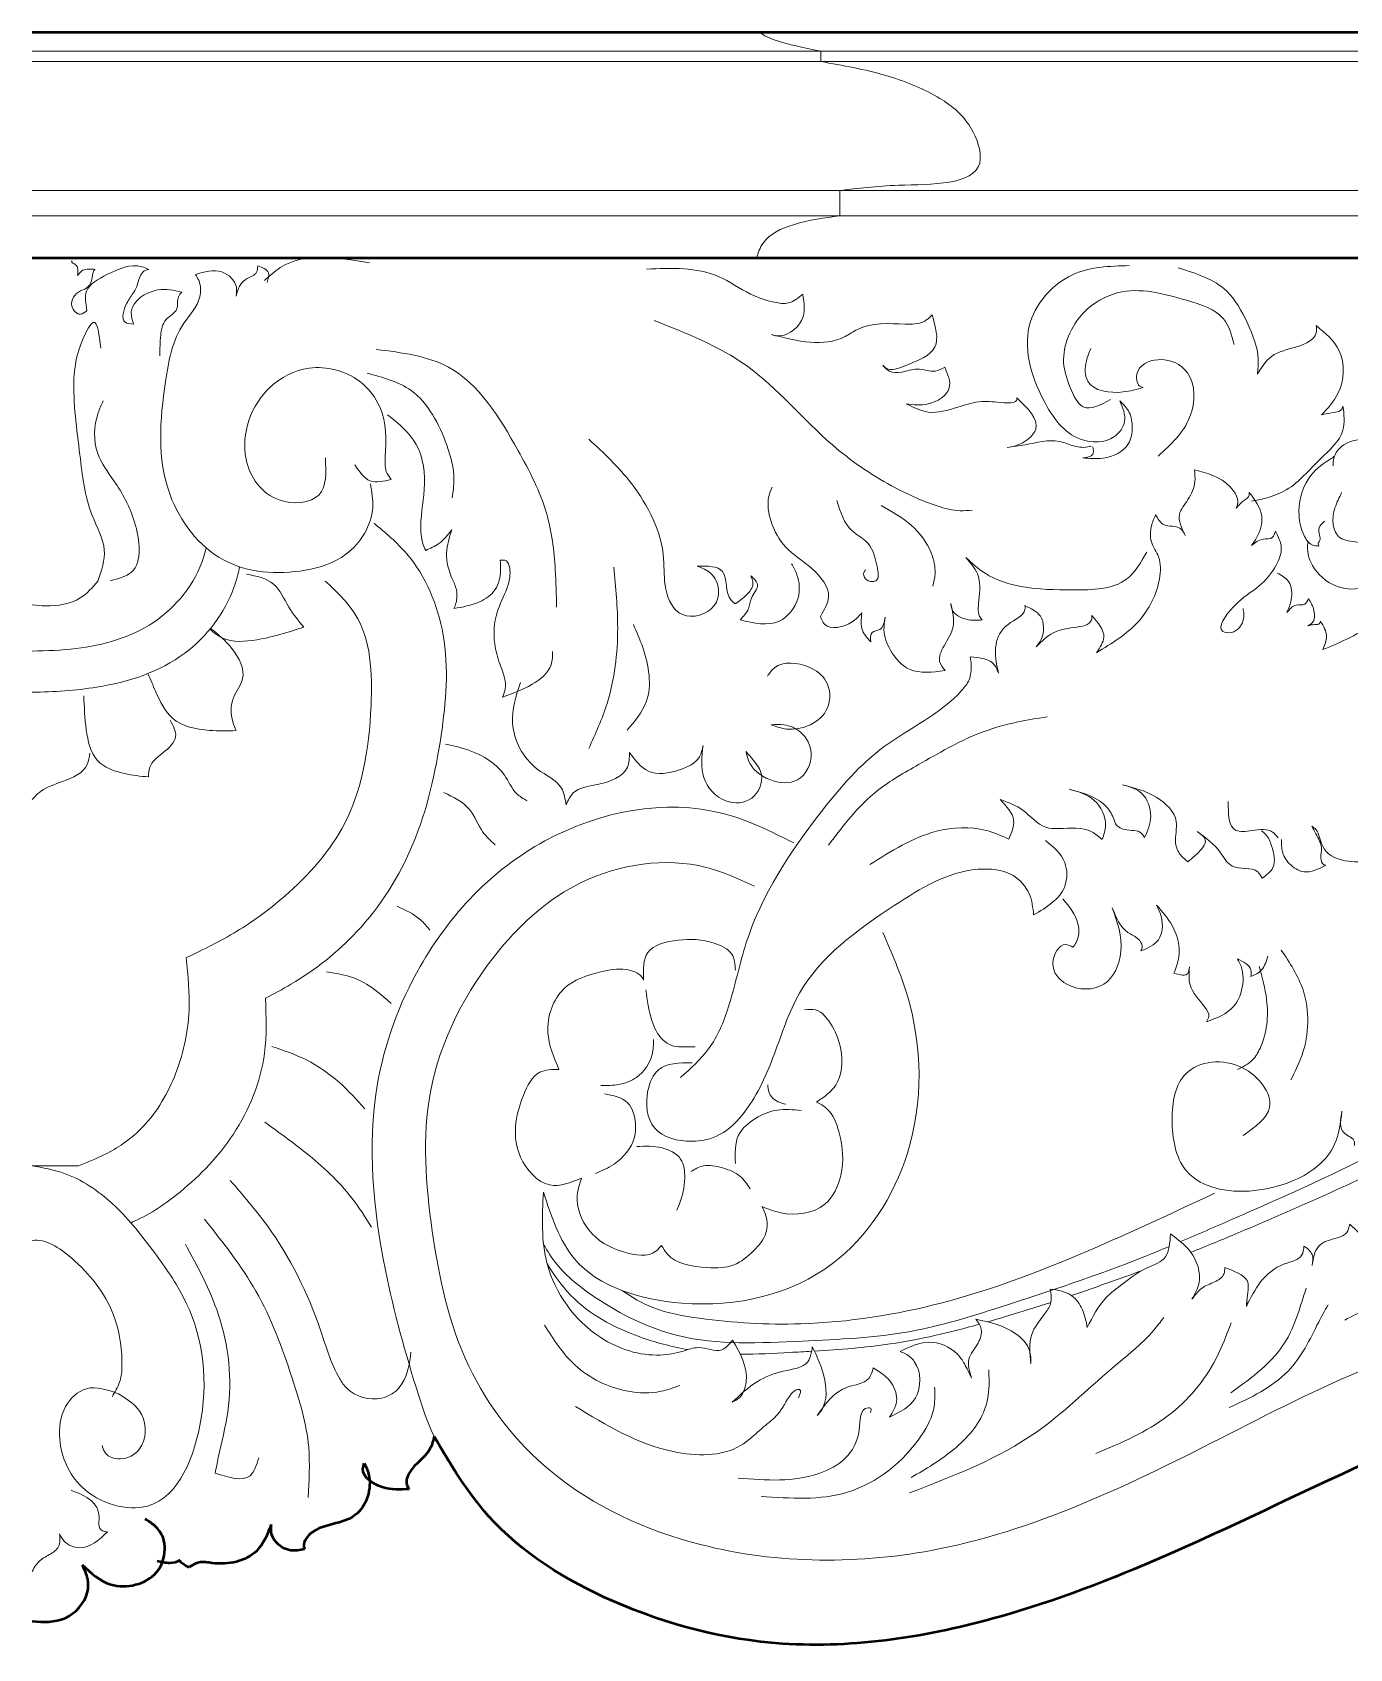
# Model space of a CAD drawing. Header units: millimetres. Extents: x -586 to 837, y -34 to 1206.
# Drawn here: x -585.5 to -352.3, y 919.8 to 1206 of the extents above; entities that cross this region are included whole.
import ezdxf

# ---------------------------------------------------------------- set-up
doc = ezdxf.new("R2010")
doc.units = ezdxf.units.MM
doc.layers.add('0model', color=7, linetype='Continuous')

msp = doc.modelspace()

# ---------------------------------------------------------------- linework, layer by layer
at = {"lineweight": 5}
for p, q in [((20.53, 1202.69), (-585.54, 1202.69)), ((-445.92, 1202.69), (-445.92, 1200.84)), ((20.53, 1200.84), (-585.54, 1200.84)), ((20.53, 1178.02), (-585.54, 1178.02)), ((-442.51, 1178.02), (-442.51, 1173.52)), ((20.53, 1173.52), (-585.54, 1173.52))]:
    msp.add_line(p, q, dxfattribs=at)
at = {"lineweight": 50}
msp.add_line((20.53, 1166.03), (-585.54, 1166.03), dxfattribs=at)
at = {"lineweight": 5}
for points in [[(-445.92, 1202.69), (-452.71, 1204.01), (-455.45, 1204.91), (-456.69, 1206.03)], [(-585.54, 1070.18), (-585.54, 1070.18), (-585.54, 1070.18), (-585.54, 1070.18)], [(-585.54, 1070.18), (-585.54, 1070.18), (-585.54, 1070.18), (-585.54, 1070.18)]]:
    msp.add_open_spline(points, degree=3, dxfattribs=at)
for points in [[(-445.92, 1200.84), (-434.38, 1198.38), (-425.28, 1194.58), (-419.43, 1189.26), (-417.77, 1182.88), (-432.11, 1178.94), (-442.51, 1178.02)], [(-442.51, 1173.52), (-450.75, 1171.96), (-456.14, 1168.7), (-457.3, 1166.03)], [(-577.54, 1162.97), (-577.54, 1164.37), (-578.06, 1165), (-578.54, 1165.35), (-578.56, 1165.6)], [(-544.45, 1162.05), (-541.63, 1164.35), (-525.84, 1165.23)], [(-575.87, 1156.77), (-576.98, 1156.09), (-578.54, 1157.52), (-577.03, 1160.22), (-576.01, 1160.69), (-575.07, 1162), (-574.84, 1163.32), (-574.49, 1163.99), (-574.42, 1164.03)], [(-574.42, 1164.03), (-576.57, 1163.88), (-577.54, 1162.97)], [(-564.91, 1164.02), (-566.16, 1164.51), (-572.32, 1163.11), (-575.93, 1160.17), (-575.87, 1156.77)], [(-567.62, 1154.37), (-569.1, 1154.68), (-568.8, 1158.08), (-567.59, 1159.99), (-566.89, 1161.41), (-566.34, 1163.05), (-565.43, 1163.9), (-564.91, 1164.02)], [(-525.67, 1126.07), (-525.25, 1121.86), (-530, 1113.59), (-537.21, 1110.77), (-551.7, 1112.59), (-561.15, 1124.14), (-561.95, 1144.19), (-558.7, 1154.51), (-555.89, 1159.16), (-556.08, 1162.14), (-556.63, 1163.14)], [(-556.63, 1163.14), (-551.95, 1163.58), (-549.41, 1160.96), (-549.44, 1159.3)], [(-549.44, 1159.3), (-548.71, 1161.27), (-547.49, 1162.42), (-545.82, 1163.53), (-545.63, 1164.68)], [(-545.63, 1164.68), (-543.74, 1163.46), (-543.97, 1161.71)], [(-476.8, 1164.1), (-464.01, 1162.78), (-458.34, 1159.68), (-454.12, 1158.23), (-451.61, 1158.1), (-449.11, 1159.68)], [(-391.28, 1164.71), (-401.43, 1163.04), (-408.75, 1154.83), (-406.44, 1140.84), (-399.89, 1133.97), (-393.92, 1134.42), (-392.12, 1137.12), (-392.95, 1140.77)], [(-382.62, 1164.33), (-374.02, 1160.19), (-370.4, 1154.63), (-368.46, 1148.11), (-368.59, 1145.46)], [(-559.09, 1160.02), (-563.35, 1160.41), (-568.01, 1156.51), (-567.62, 1154.37)], [(-562.93, 1148.74), (-562.81, 1152.37), (-561.84, 1155.15), (-559.94, 1157.06), (-559.66, 1159.2), (-559.09, 1160.02)], [(-449.11, 1159.68), (-449.3, 1155), (-453.92, 1152.3), (-454.64, 1152.5)], [(-394.58, 1141.01), (-399.42, 1139.69), (-401.75, 1143.14), (-402.9, 1147.53), (-399.38, 1156.35), (-393.26, 1159.92), (-381.13, 1158.57), (-374.58, 1155.26), (-372.68, 1150.72)], [(-573.92, 1108.85), (-572.8, 1114.38), (-574.92, 1120.44), (-577.12, 1131.19), (-578.17, 1144.63), (-576.46, 1151.95), (-574.74, 1154.64), (-573.39, 1150.08)], [(-475.4, 1154.98), (-459.09, 1147), (-443.85, 1132.96), (-433.38, 1125.71), (-425.28, 1122.14), (-421.23, 1121.3), (-419.09, 1121.42)], [(-454.64, 1152.5), (-441.59, 1152.16), (-439.43, 1153.4), (-430.94, 1154.36), (-427.7, 1154.78), (-426.16, 1155.98)], [(-426.16, 1155.98), (-425.69, 1150.31), (-430.99, 1146.98), (-434.32, 1146.56), (-434.95, 1147.1)], [(-368.59, 1145.46), (-366.11, 1148.64), (-361.43, 1150.39), (-358.18, 1152.8), (-358.18, 1154.1)], [(-358.18, 1154.1), (-354.09, 1149.64), (-354.34, 1142.04), (-357.24, 1138.29)], [(-524.62, 1149.87), (-511.85, 1146.72), (-499.54, 1132.01), (-494.5, 1120.89), (-492.93, 1110.83), (-492.7, 1104.23)], [(-388.83, 1143.13), (-392.34, 1142.33), (-398.64, 1144.26), (-398.87, 1147.84), (-398.1, 1150.01)], [(-386.16, 1130.97), (-380.55, 1137.96), (-380.98, 1145.72), (-386.24, 1148.05), (-389.95, 1145.46), (-389.18, 1143.22), (-388.83, 1143.13)], [(-533.64, 1130.65), (-534.75, 1124.14), (-541.82, 1123.21), (-547.68, 1130.46), (-543.5, 1143.11), (-536.52, 1146.55), (-527.59, 1144.22), (-523.96, 1139.58), (-523.03, 1130.84), (-522.85, 1128.23), (-522.01, 1126.84)], [(-526.27, 1145.67), (-518.46, 1142.59), (-512.15, 1132.91), (-510.88, 1126.84), (-511.18, 1123.61)], [(-434.95, 1147.1), (-433.79, 1146.04), (-431.63, 1145.83), (-428.83, 1146.39), (-425.58, 1146.04), (-423.97, 1146.73)], [(-423.97, 1146.73), (-423.17, 1143.04), (-426.89, 1140.21), (-430.77, 1140.26)], [(-571.68, 1108.91), (-567.98, 1110.44), (-567.43, 1119.29), (-571.1, 1126.6), (-573.96, 1131.46), (-573.88, 1138.62), (-573.01, 1140.76)], [(-430.77, 1140.26), (-426.88, 1138.77), (-421.62, 1139.66), (-417.42, 1140.64), (-413.48, 1140.43), (-411.19, 1141.06), (-411.19, 1141.27)], [(-411.19, 1141.27), (-407.84, 1135.81), (-411.4, 1132.8), (-412.93, 1132.5)], [(-399.52, 1130.68), (-395.92, 1130.61), (-391.41, 1133.21), (-390.74, 1136.03), (-391.28, 1138.68), (-392.95, 1140.77)], [(-353.44, 1139.79), (-353.44, 1135.55), (-357.42, 1130.5), (-363.47, 1125.01), (-367.11, 1123.53), (-369.63, 1122.99)], [(-357.24, 1138.29), (-355.19, 1138.68), (-353.76, 1139.17), (-353.44, 1139.79)], [(-522.62, 1138.31), (-517.54, 1133.03), (-516.13, 1125.06), (-516.74, 1117.65), (-516.37, 1115.44), (-515.88, 1114.28)], [(-486.98, 1133.98), (-479.46, 1126.15), (-473.74, 1112.76), (-473.36, 1107.42), (-470.42, 1102.91), (-464.78, 1104.49), (-464.02, 1107.27), (-465.38, 1110.2), (-467.79, 1111.48)], [(-412.93, 1132.5), (-409.71, 1132.98), (-403.66, 1133.57), (-401.12, 1132.77), (-398.24, 1132.66), (-398.05, 1132.71)], [(-355.19, 1129.27), (-355.11, 1130.3), (-354.12, 1132.29), (-349.97, 1133.95), (-347.31, 1133.95)], [(-397.75, 1132.63), (-397.73, 1131.3), (-399.52, 1130.68)], [(-357.69, 1115.04), (-358.91, 1115.27), (-360.37, 1117.03), (-361.22, 1120.42), (-359.53, 1126.95), (-355.91, 1130.31), (-355.13, 1130.84), (-355.03, 1130.94)], [(-522.01, 1126.84), (-525.71, 1126.59), (-528.41, 1129.43)], [(-522.01, 1126.84), (-525.71, 1126.59), (-528.41, 1129.43)], [(-381.36, 1116.94), (-382.4, 1120.65), (-380.89, 1123.28), (-379.67, 1126.47), (-379.72, 1128.54)], [(-379.72, 1128.54), (-373.42, 1125.53), (-372.1, 1122.34), (-372.34, 1121.73)], [(-445.99, 1102.58), (-444.53, 1106.06), (-447.43, 1111.02), (-452.16, 1114.91), (-454.72, 1119.42), (-455.12, 1123.8), (-454.55, 1125.48)], [(-443.04, 1123.11), (-440.35, 1117.72), (-437.95, 1115.93), (-435.93, 1111.44), (-436.16, 1108.9), (-437.95, 1109.2), (-438.25, 1110.47), (-437.95, 1110.84)], [(-435.19, 1122.21), (-429.87, 1118.7), (-426.36, 1113.84), (-425.68, 1110.17), (-426.06, 1107.93)], [(-372.34, 1121.73), (-371.03, 1123.07), (-370.04, 1124.08), (-370.04, 1124.53)], [(-370.04, 1124.53), (-367.83, 1120.32), (-368.73, 1116.51), (-369.63, 1115.14)], [(-344.53, 1119.25), (-344.96, 1118.07), (-345.86, 1116.49), (-351.28, 1115.78), (-354.23, 1116.74), (-355.19, 1119.06), (-354.85, 1121.82), (-353.67, 1124.51)], [(-397.09, 1096.16), (-389.6, 1101.76), (-385.94, 1109.23), (-386.09, 1113.12), (-387.36, 1115.81), (-387.36, 1118.58), (-386.61, 1120.6)], [(-386.61, 1120.6), (-385.12, 1118.81), (-382.3, 1118.2), (-381.36, 1116.94)], [(-356.68, 1119.44), (-357.67, 1118.25), (-357.57, 1117.03), (-357.58, 1115.95), (-357.83, 1115.35), (-357.69, 1115.04)], [(-525.03, 1119.08), (-519.27, 1113.72), (-512.79, 1099.33), (-513.15, 1081.51), (-518.16, 1062.23), (-528.05, 1046.76), (-539.76, 1037.43), (-544.25, 1034.96)], [(-515.88, 1114.28), (-513.53, 1115.49), (-511.26, 1117.91)], [(-511.26, 1117.91), (-512.18, 1113.8), (-511.18, 1109.25), (-510.44, 1107.29), (-510.52, 1104.94), (-510.87, 1103.98)], [(-365.4, 1117.7), (-364.36, 1114.68), (-365.27, 1111.63), (-368.24, 1108.03), (-372.84, 1104.29), (-374.69, 1099.93), (-373.22, 1099.74), (-371.75, 1100.64), (-370.99, 1103.06), (-371.13, 1103.96)], [(-369.63, 1115.14), (-367.6, 1116.27), (-365.95, 1116.57), (-365.4, 1117.7)], [(-356.98, 1096.7), (-347.71, 1101.6), (-342.33, 1108.57), (-341.6, 1113.28), (-342.7, 1115.54), (-344.02, 1116.55), (-345.45, 1116.34)], [(-388.2, 1113.99), (-391.75, 1109.18), (-401.19, 1107.28), (-410.42, 1107.88), (-416.83, 1110.22), (-420.2, 1113.03)], [(-345.45, 1116.34), (-344.49, 1113.9), (-347.75, 1108.58), (-354.73, 1107.99), (-358.83, 1111.58), (-359.62, 1113.6), (-359.67, 1115.67)], [(-510.87, 1103.98), (-506.36, 1105.17), (-503.58, 1107.33), (-502.62, 1110.79), (-502.66, 1112.53)], [(-502.66, 1112.53), (-501.85, 1112.53), (-500.95, 1109.89), (-501.5, 1107.53), (-503.22, 1103.29), (-503.65, 1097.72), (-502.75, 1094.18), (-501.82, 1091.18), (-501.78, 1089.82), (-502.28, 1088.3)], [(-487, 1079.2), (-483.76, 1087.18), (-481.88, 1100.53), (-482.56, 1111.3)], [(-467.79, 1111.48), (-463.33, 1110.52), (-461.77, 1105.45), (-461.05, 1104.83)], [(-460.2, 1101.98), (-453.27, 1101.75), (-449.94, 1105.87), (-450.13, 1109.95), (-451.08, 1111.9)], [(-420.2, 1113.03), (-418.18, 1110.1), (-417.91, 1105.39), (-417.58, 1102.27), (-417.31, 1101.97)], [(-533.67, 1108.85), (-528.4, 1103.02), (-525.55, 1086.79), (-530.75, 1064.97), (-541.64, 1052.36), (-549.33, 1046.81), (-558.3, 1042.11)], [(-547.62, 1110.08), (-542.8, 1108.29), (-540.11, 1104.22), (-537.46, 1100.68)], [(-461.05, 1104.83), (-459.01, 1106.44), (-457.92, 1108.34), (-458.3, 1109.77)], [(-458.3, 1109.77), (-457.11, 1108.1), (-458.21, 1105.83), (-458.73, 1103.93), (-460.2, 1101.98)], [(-365.08, 1110.25), (-363.08, 1108.78), (-362.6, 1105.53), (-363.35, 1103.29)], [(-363.35, 1103.29), (-361.71, 1104.58), (-360.21, 1104.76), (-359.56, 1105.77)], [(-359.56, 1105.77), (-358.57, 1103.61), (-358.91, 1101.43), (-359.68, 1100.93)], [(-438.66, 1103.22), (-440.35, 1101.61), (-445.24, 1101.22), (-445.99, 1102.58)], [(-437.07, 1098.1), (-438.63, 1100.46), (-438.74, 1102.02), (-438.66, 1103.22)], [(-434.5, 1102.47), (-435.48, 1100.29), (-436.82, 1099.75), (-437.07, 1098.1)], [(-423.91, 1093.01), (-430.19, 1093.23), (-433.59, 1096.63), (-434.72, 1100.2), (-434.5, 1102.47)], [(-422.91, 1104.88), (-422.47, 1100.81), (-424.08, 1097.37), (-424.87, 1094.58), (-423.91, 1093.01)], [(-417.31, 1101.97), (-419.73, 1101.99), (-422.7, 1103.9), (-422.91, 1104.88)], [(-414.45, 1092.53), (-414.88, 1097.62), (-412.75, 1101.17), (-409.75, 1103.85), (-409.75, 1104.49)], [(-409.75, 1104.49), (-407.03, 1102.6), (-406.89, 1098.49), (-407.76, 1097.2)], [(-407.76, 1097.2), (-404.76, 1099.69), (-401.07, 1100.62), (-397.97, 1102), (-397.93, 1102.74)], [(-397.93, 1102.74), (-395.79, 1098.9), (-397.09, 1096.16)], [(-553.97, 1100.47), (-550.18, 1096.88), (-548.31, 1091.52), (-549.92, 1088.19), (-550.03, 1083.89), (-549.43, 1082.35)], [(-480.22, 1082.45), (-476.83, 1087.43), (-477.44, 1097.06), (-479.09, 1101.13)], [(-359.68, 1100.93), (-358.42, 1101.14), (-357.58, 1101.32), (-357.41, 1101.73)], [(-357.41, 1101.73), (-356.35, 1099.05), (-356.98, 1096.7)], [(-502.28, 1088.3), (-497.01, 1090.56), (-493.65, 1094.03), (-493.41, 1096.38)], [(-470.76, 1020.93), (-465.78, 1026), (-462.29, 1033.34), (-459.1, 1044.81), (-445.8, 1068.02), (-434.68, 1079.53), (-420.92, 1089.5), (-419.66, 1091.34), (-419.28, 1094.01), (-419.43, 1095.44)], [(-454.67, 1083.37), (-451.96, 1082.64), (-444.76, 1086.3), (-445, 1091.14), (-447.99, 1093.58), (-454.12, 1093.48), (-455.36, 1092.01)], [(-419.43, 1095.44), (-415.14, 1093.95), (-414.45, 1092.53)], [(-499.09, 1090.9), (-500.48, 1083.66), (-496.11, 1075.55), (-491.85, 1072.17), (-491.01, 1069.19)], [(-564.96, 1074.15), (-569.23, 1074.75), (-573.98, 1077.05), (-575.98, 1082.52), (-576.43, 1088.51)], [(-561.13, 1084.21), (-560.16, 1081.31), (-562.4, 1078.44), (-564.74, 1075.88), (-564.96, 1074.15)], [(-459.15, 1078.65), (-458.7, 1076.99), (-450.06, 1073.65), (-447.6, 1078.36), (-449.46, 1082.05), (-452.44, 1083.39), (-454.67, 1083.37)], [(-444.57, 1062.07), (-435.84, 1071.76), (-428.58, 1076.35), (-418, 1081.82), (-411.04, 1083.89), (-405.85, 1084.78)], [(-512.35, 1079.98), (-508.02, 1078.8), (-501.94, 1074.47), (-499.75, 1071.19), (-497.92, 1069.92)], [(-479.79, 1078.51), (-476.44, 1075.18), (-470.94, 1075.4), (-467.4, 1077.71), (-466.75, 1079.73)], [(-466.75, 1079.73), (-466.61, 1074.04), (-462.7, 1069.9), (-458.13, 1070.41), (-456.43, 1074.6), (-457.82, 1077.07), (-459.15, 1078.65)], [(-491.01, 1069.19), (-489.74, 1071.32), (-485.51, 1072.8), (-480.15, 1075.91), (-479.79, 1078.51)], [(-512.68, 1071.4), (-508.13, 1068.39), (-505.74, 1064.39), (-503.57, 1062.15)], [(-396.08, 1063.05), (-395.49, 1065.61), (-397.47, 1069.99), (-401.91, 1071.97)], [(-401.91, 1071.97), (-395.22, 1068.75), (-393.98, 1066.55), (-393.71, 1065.85), (-390.82, 1064.67), (-389.42, 1064.4), (-388.56, 1063.44)], [(-388.56, 1063.44), (-387.49, 1067.14), (-389.05, 1071.21), (-392.48, 1072.77)], [(-392.48, 1072.77), (-386.41, 1070.5), (-382.96, 1066.29), (-383.07, 1062.44), (-382.2, 1060.33), (-380.9, 1059.14)], [(-450.7, 1062.48), (-463.18, 1067.67), (-494.79, 1062.81), (-516.84, 1040.61), (-524.46, 1019.5), (-523, 986.78), (-517.16, 964.74), (-514.51, 957.58), (-510.53, 950.75)], [(-412.61, 1063.15), (-411.76, 1066.48), (-414.15, 1070.15)], [(-414.15, 1070.15), (-410.09, 1068.23), (-406.08, 1065.24), (-403.78, 1065.02), (-397.89, 1064.44), (-396.08, 1063.05)], [(-373.78, 1069.81), (-372.41, 1064.69), (-369.55, 1064.65), (-365.89, 1064.39), (-364.89, 1063.35)], [(-437.2, 1058.63), (-425.42, 1064.52), (-416.62, 1064.69), (-412.61, 1063.15)], [(-348.36, 1059.29), (-352.41, 1059.22), (-356.78, 1061.41), (-357.57, 1063.43), (-358.22, 1064.83), (-358.97, 1065.45)], [(-358.97, 1065.45), (-358.23, 1064.07), (-357.23, 1061.47), (-357.35, 1059.84), (-356.8, 1058.61), (-356.49, 1058.51)], [(-408.22, 1049.71), (-402.71, 1054.78), (-402.71, 1059), (-406.11, 1062.88)], [(-380.9, 1059.14), (-379.33, 1060.5), (-377.82, 1063.04), (-379.28, 1064.5)], [(-379.28, 1064.5), (-375.11, 1060.71), (-373.06, 1058.37), (-368.54, 1057.33), (-367.76, 1056.2)], [(-367.76, 1056.2), (-365.83, 1058.11), (-366.09, 1061.96), (-367.15, 1064), (-367.84, 1064.59)], [(-356.49, 1058.51), (-360.36, 1057.35), (-362.97, 1058.84), (-364.2, 1061.04), (-364.34, 1063.05)], [(-468.68, 1023.52), (-474.66, 1022.28), (-476.51, 1018.62), (-475.38, 1012.01), (-468.74, 1009.62), (-463.82, 1010.8), (-459.32, 1014.94), (-454.12, 1025.13), (-449.7, 1035.83), (-432.91, 1051.37), (-418.07, 1057.79), (-411.87, 1056.68), (-409, 1053.47), (-408.22, 1049.71)], [(-520.94, 1051.24), (-516.79, 1048.84), (-515.12, 1047.03)], [(-401.25, 1044), (-402.54, 1044.47), (-404.81, 1041.21), (-402.35, 1037.46), (-395.81, 1037.46), (-392.76, 1043.22), (-394.3, 1050.99)], [(-403.05, 1052.56), (-400.37, 1048.15), (-400.67, 1044.85), (-401.25, 1044)], [(-394.3, 1050.99), (-391.52, 1046.62), (-389.68, 1045.44), (-389.01, 1044.17), (-389.21, 1043.35)], [(-389.21, 1043.35), (-386.12, 1045.33), (-385.6, 1049.32), (-386.45, 1051.46)], [(-386.45, 1051.46), (-383.65, 1047.74), (-382.51, 1042.25), (-383.37, 1039.4)], [(-495.04, 1000.64), (-489.51, 988.79), (-470.53, 980.96), (-443.81, 987.99), (-430.57, 1007.54), (-430.57, 1035.37), (-434.92, 1046.63)], [(-477.28, 1038.17), (-476.55, 1043.06), (-471.24, 1045.24), (-464.79, 1044.72), (-461.67, 1042.75), (-461.04, 1039.94)], [(-558.3, 1042.11), (-557.78, 1032.8), (-560.39, 1021.07), (-566.44, 1011.69), (-572.76, 1007.27), (-577.37, 1005.28)], [(-369.75, 1038.79), (-367.84, 1039.98), (-366.74, 1042.42)], [(-364.36, 1043.5), (-360.51, 1036.42), (-360.69, 1024.91), (-362.66, 1020.52)], [(-533.42, 1039.65), (-527.97, 1038.3), (-522.02, 1034.03)], [(-492.28, 1022.36), (-494.24, 1028.92), (-491.43, 1036.61), (-484.87, 1039.63), (-480.4, 1040.04), (-477.59, 1038.69), (-477.28, 1038.17)], [(-383.37, 1039.4), (-380.89, 1039.37), (-380.64, 1040.53)], [(-380.64, 1040.53), (-380.5, 1037.33), (-377.89, 1033.39), (-377.18, 1031.71), (-377.63, 1030.78)], [(-377.63, 1030.78), (-372.8, 1033.52), (-371.92, 1041.58), (-372.14, 1041.93)], [(-372.14, 1041.93), (-369.75, 1039.98), (-369.75, 1038.79)], [(-368.27, 1040.56), (-366.96, 1034.72), (-368.13, 1026.08), (-369.47, 1024.03), (-372.11, 1022.33)], [(-476.88, 1036.44), (-475.82, 1030.99), (-473.89, 1027.61), (-472.3, 1026.61), (-469.11, 1026.35), (-468.18, 1026.35)], [(-446.67, 1016.58), (-443.24, 1019.58), (-442.38, 1025.91), (-443.9, 1030), (-446.86, 1032.9), (-448.78, 1032.9)], [(-543.11, 1026.41), (-537.01, 1024.04), (-531.17, 1020.03), (-526.63, 1015.38)], [(-475.51, 1027.64), (-475.78, 1025.01), (-478.54, 1020.95), (-481.61, 1019.7), (-484.87, 1019.49)], [(-488.26, 1003.12), (-493.9, 1001.89), (-499.08, 1006.82), (-498.57, 1017.76), (-495.65, 1021.85), (-492.28, 1022.36)], [(-371.11, 1010.66), (-366.44, 1015.67), (-371.22, 1022.64), (-381.25, 1021.6), (-383.69, 1013.45), (-381.3, 1004.56), (-362.09, 1002.72), (-354.91, 1009.09), (-353.62, 1014.98)], [(-452.09, 1016.18), (-454.55, 1017.4), (-455.1, 1018.38), (-455.29, 1019.63)], [(-484.24, 1018.03), (-480.13, 1016.46), (-478.72, 1012.68), (-478.91, 1010.36), (-482.52, 1005.58), (-485.79, 1003.95)], [(-456.34, 998.06), (-452.99, 996.95), (-445.22, 998.47), (-442.35, 1003.64), (-442.65, 1011.12), (-444.89, 1015.46), (-446.67, 1016.58)], [(-461.02, 1005.72), (-460.46, 1010.71), (-457.46, 1013.68), (-453.6, 1015.16), (-449.41, 1015.07)], [(-353.62, 1014.98), (-353.12, 1010.99), (-351.4, 1009.55), (-351.4, 1008.87)], [(-544.39, 1013.02), (-537.12, 1007.6), (-528.96, 999.58), (-525.46, 994.42)], [(-544.39, 1013.02), (-537.12, 1007.6), (-528.96, 999.58), (-525.46, 994.42)], [(-478.51, 1008.69), (-474, 1008.45), (-470.73, 1006.48), (-470.01, 1003.07), (-470.94, 998.55), (-471.4, 997.42)], [(-577.37, 1005.28), (-585.54, 1005.28)], [(-570.3, 964.91), (-575.97, 965.8), (-579.65, 962.63), (-580.68, 956.89), (-576.78, 948.42), (-565.07, 945.03), (-555.64, 960.57), (-558.87, 982.19), (-564.3, 990.45), (-571.38, 998.59), (-580.02, 1003.99), (-585.54, 1005.28)], [(-468.95, 1004.25), (-466.76, 1005.26), (-463.34, 1004.92), (-460.22, 1003.45), (-458.4, 1001.21)], [(-550.49, 1002.7), (-543.92, 994.65), (-534.51, 976.19), (-531.11, 967.58), (-529.86, 965.88), (-523.63, 964.15), (-520.91, 965.62), (-520.02, 966.77), (-518.48, 972.26)], [(-488.26, 1003.12), (-489.03, 1000.08), (-487.01, 993.94), (-480.86, 990.02), (-475.04, 990.21), (-474.12, 991.19)], [(-495.04, 1000.64), (-494.37, 987.93), (-484.87, 974.86), (-474.33, 971.77), (-470.24, 972.48), (-467.59, 973.09), (-463.45, 972.7), (-461.52, 974.41)], [(-474.12, 991.19), (-473.14, 989.69), (-466.02, 987.27), (-461.31, 987.73), (-457.78, 990.28), (-455.62, 993.42), (-455.62, 996.42), (-456.34, 998.06)], [(-555.05, 995.82), (-545.94, 983.09), (-539.52, 967.68), (-536.6, 955.43), (-536.71, 946.55)], [(-555.05, 995.82), (-545.94, 983.09), (-539.52, 967.68), (-536.6, 955.43), (-536.71, 946.55)], [(-358.9, 987.64), (-357.76, 991), (-356.08, 992.05), (-352.76, 993.47), (-352.25, 994.93)], [(-352.25, 994.93), (-349.48, 991.43), (-349.7, 988.96), (-350.61, 987.13)], [(-558.44, 991.43), (-552.61, 979), (-550.92, 961.67), (-552.61, 953.62), (-553.14, 950.86)], [(-558.44, 991.43), (-552.61, 979), (-550.92, 961.67), (-552.61, 953.62), (-553.14, 950.86)], [(-398.71, 976.67), (-395.42, 981.9), (-392.43, 984.4), (-388.11, 987.22), (-384.86, 989.15), (-384.22, 990.96), (-383.97, 993.21)], [(-383.97, 993.21), (-380.43, 990.04), (-378.93, 984.54), (-380.18, 981.65)], [(-370.55, 980.37), (-368.02, 984.71), (-363.79, 987.9), (-360.71, 989.49), (-360.35, 991.08)], [(-360.35, 991.08), (-358.9, 989.56), (-358.9, 987.64)], [(-380.18, 981.65), (-378.4, 983.62), (-376.13, 984.75), (-374.52, 986.12), (-374.38, 987.28)], [(-374.38, 987.28), (-370.43, 984.95), (-370.4, 981.83), (-370.54, 980.37), (-370.4, 981.18)], [(-408.71, 970.24), (-408.56, 975.43), (-406.35, 978.93), (-405.22, 980.86), (-405.28, 983.46)], [(-405.28, 983.46), (-401.43, 982.27), (-399.62, 979.89), (-398.71, 976.67)], [(-373.32, 965.06), (-363.57, 974.26), (-361.01, 980.29), (-359.95, 983.6)], [(-373.58, 962.45), (-363.17, 968.93), (-360.15, 973), (-357.74, 977.62), (-356.08, 980.64)], [(-331.47, 974.53), (-332.21, 973.8), (-337.83, 975.2), (-340.21, 977.62), (-341.92, 979.8), (-348.8, 979.97), (-353.12, 977.95)], [(-494.83, 977.04), (-489.45, 970.01), (-480.05, 965.35), (-474.2, 965.35), (-470.89, 966.38)], [(-430.23, 947.36), (-407.71, 958.13), (-394.37, 969.39), (-386.95, 976.17), (-385.19, 978.41)], [(-419.22, 967.69), (-419.69, 971.03), (-418.06, 973.9), (-417.5, 976.38), (-418.45, 978.12)], [(-418.45, 978.12), (-411.36, 975.53), (-408.94, 972.55), (-408.71, 970.24)], [(-397.23, 954.31), (-384.4, 961.04), (-375.91, 971.13), (-373.26, 977.45)], [(-461.52, 974.41), (-459.13, 967.04), (-460.64, 963.93), (-461.62, 963.4)], [(-431.88, 972.39), (-426.83, 974.03), (-421.71, 971.93), (-420.49, 970.25), (-419.22, 967.69)], [(-461.62, 963.4), (-457.18, 967.04), (-452.56, 968.9), (-448.21, 970.59), (-447.41, 973.25)], [(-447.41, 973.25), (-445.19, 967.3), (-446.17, 961.45), (-446.53, 961.09)], [(-433.72, 960.78), (-429.15, 964.19), (-429.36, 970.63), (-430.9, 971.97), (-431.88, 972.39)], [(-446.53, 961.09), (-441.25, 966.07), (-437.4, 967.64), (-436.62, 969.48)], [(-436.62, 969.48), (-433.39, 966.8), (-432.49, 963.51), (-433.72, 960.78)], [(-429.91, 950.07), (-422.32, 955.1), (-416.89, 962.12), (-416.1, 967.07), (-416.18, 969.15)], [(-570.3, 964.91), (-566.16, 961.19), (-566.54, 955.15), (-570.01, 953.38), (-572.58, 954.38), (-573.2, 955.72)], [(-489.37, 962.67), (-472.07, 954.69), (-460.14, 955.72), (-456.03, 959.03), (-453.58, 961.24), (-451.13, 964.88), (-450.03, 965.67), (-449.71, 965.67), (-449.87, 964.17)], [(-456.48, 946.75), (-441.2, 947.47), (-428.07, 957.57), (-425.84, 962.66), (-425.76, 966.08)], [(-460.53, 949.97), (-446.1, 950.84), (-439.12, 958.45), (-437.53, 962.41), (-437.06, 962.33), (-437.14, 961.54)], [(-553.14, 950.86), (-546.99, 950.4), (-545.44, 953.59)], [(-553.14, 950.86), (-546.99, 950.4), (-545.44, 953.59)], [(-578.64, 947.81), (-575.07, 945.92), (-573.93, 944.29), (-573.73, 942.68), (-573.56, 941.07), (-572.96, 940.57), (-572.22, 940.45)], [(-572.22, 940.45), (-577.15, 937.64), (-579.91, 938.81), (-580.72, 940.12)]]:
    msp.add_spline(points, degree=3, dxfattribs=at)
for points, knots in [([(-554.75, 1114.7), (-554.88, 1114.13), (-556.27, 1108.9), (-563.33, 1100.12), (-575.55, 1096.79), (-582.95, 1096.47), (-585.54, 1096.45)], [6.968902, 6.968902, 6.968902, 6.968902, 8.690761, 22.741654, 36.742832, 44.255109, 44.255109, 44.255109, 44.255109]), ([(-548.83, 1111.37), (-549.1, 1110.13), (-550.65, 1104.23), (-558.22, 1094.24), (-572.35, 1089.75), (-581.72, 1089.23), (-585.54, 1089.16)], [4.853448, 4.853448, 4.853448, 4.853448, 8.521659, 22.60668, 38.751197, 49.867025, 49.867025, 49.867025, 49.867025]), ([(-573.92, 1108.85), (-574.88, 1107.73), (-577.25, 1105.01), (-581.87, 1104.27), (-584.76, 1104.54), (-585.54, 1104.64)], [0, 0, 0, 0, 4.32656, 10.60707, 12.964476, 12.964476, 12.964476, 12.964476]), ([(-573.92, 1108.85), (-574.88, 1107.73), (-577.25, 1105.01), (-581.87, 1104.27), (-584.76, 1104.54), (-585.54, 1104.64)], [0, 0, 0, 0, 4.32656, 10.60707, 12.964476, 12.964476, 12.964476, 12.964476]), ([(-537.46, 1100.68), (-540.15, 1099.81), (-544.73, 1098.32), (-551.07, 1097.88), (-553.39, 1099.68), (-554.09, 1100.32)], [0, 0, 0, 0, 8.62004, 14.674774, 17.47167, 17.47167, 17.47167, 17.47167]), ([(-549.43, 1082.35), (-551, 1082.31), (-554.82, 1082.2), (-561.06, 1083.54), (-563.43, 1088.67), (-564.63, 1091.43), (-565.08, 1092.46)], [0, 0, 0, 0, 4.757784, 11.628207, 17.248842, 20.671175, 20.671175, 20.671175, 20.671175]), ([(-575.36, 1078.38), (-575.45, 1077.68), (-575.76, 1075.13), (-579.89, 1073.35), (-583.51, 1072.23), (-584.95, 1070.84), (-585.54, 1070.18)], [0, 0, 0, 0, 2.066832, 7.41953, 11.535478, 13.495726, 13.495726, 13.495726, 13.495726]), ([(-457.64, 1054.82), (-460.45, 1056.1), (-470.06, 1060.47), (-488.41, 1057.71), (-505.81, 1042.09), (-517.27, 1019.83), (-515.23, 993.58), (-510.17, 969.48), (-493.52, 948.24), (-463.66, 934.68), (-419.05, 934.66), (-380.11, 954.44), (-353.17, 968.21), (-342.6, 971.87), (-341.27, 972.32)], [0, 0, 0, 0, 8.906319, 30.493432, 48.60263, 75.694817, 99.615943, 123.601923, 146.402607, 175.034852, 215.967701, 271.349215, 299.772887, 303.862376, 303.862376, 303.862376, 303.862376]), ([(-188.15, 1020.04), (-194.72, 1024.51), (-211.22, 1035.77), (-254.4, 1041.46), (-306.2, 1031.8), (-345.7, 1007.72), (-370.22, 997.06), (-379.17, 993.13), (-382.19, 991.85)], [0, 0, 0, 0, 22.869274, 57.482119, 122.78081, 172.073987, 190.956642, 200.472328, 200.472328, 200.472328, 200.472328]), ([(-544.25, 1034.96), (-544.13, 1031.7), (-543.81, 1023.29), (-548.93, 1010.73), (-557.97, 1001.29), (-564.73, 996.65), (-567.89, 995.29), (-568.1, 995.21)], [0, 0, 0, 0, 9.740071, 25.089179, 38.935437, 48.644533, 49.306818, 49.306818, 49.306818, 49.306818]), ([(-191.76, 1017.58), (-195.75, 1020.43), (-209.97, 1030.59), (-247.13, 1037.37), (-294, 1031.04), (-335.53, 1009.66), (-363.16, 997), (-377.58, 991.09), (-380.37, 989.95)], [0, 0, 0, 0, 14.161709, 50.531848, 105.757373, 148.888358, 185.397161, 194.167112, 194.167112, 194.167112, 194.167112]), ([(-376.21, 1000.41), (-383.07, 997.19), (-398.76, 989.83), (-422.84, 980.42), (-447.02, 976.63), (-464.2, 977.63), (-475.13, 979.52), (-479.33, 981.97), (-481.05, 983.16)], [0, 0, 0, 0, 22.026297, 50.383092, 74.865079, 92.304316, 100.485034, 106.525903, 106.525903, 106.525903, 106.525903]), ([(-585.54, 992.06), (-583.18, 992.4), (-577.07, 988.34), (-570.85, 980.39), (-569.53, 972.36), (-569.72, 967.18), (-570.9, 965.23), (-571.41, 964.39)], [2.132136, 2.132136, 2.132136, 2.132136, 9.949532, 21.937324, 30.308444, 34.142201, 37.062676, 37.062676, 37.062676, 37.062676]), ([(-384.21, 991), (-385.64, 990.4), (-395.44, 986.38), (-410.66, 981.3), (-430.82, 975.01), (-450.05, 974.27), (-469.67, 973.15), (-484.11, 980.34), (-491.96, 986.46), (-494.32, 990.17), (-495, 991.35)], [202.601835, 202.601835, 202.601835, 202.601835, 207.089682, 233.40473, 249.305339, 268.033438, 289.360974, 304.963204, 313.806012, 317.764468, 317.764468, 317.764468, 317.764468]), ([(-469.44, 972.74), (-472.36, 973.25), (-479.86, 975.21), (-489.11, 980.15), (-493.14, 985.93), (-494.36, 987.92)], [84.493946, 84.493946, 84.493946, 84.493946, 93.092478, 106.848505, 113.584482, 113.584482, 113.584482, 113.584482]), ([(-389.18, 986.67), (-391.89, 985.68), (-395.98, 984.21), (-400.1, 982.79), (-401.5, 982.32)], [4.802151, 4.802151, 4.802151, 4.802151, 13.171258, 17.459422, 17.459422, 17.459422, 17.459422]), ([(-405.16, 981.1), (-407.69, 980.27), (-411.41, 979.1), (-415.16, 977.99), (-416.36, 977.64)], [21.201867, 21.201867, 21.201867, 21.201867, 28.927316, 32.543604, 32.543604, 32.543604, 32.543604]), ([(-417.84, 977.22), (-423.04, 975.77), (-432.69, 973.49), (-442.54, 972.73), (-447.04, 972.47)], [34.030303, 34.030303, 34.030303, 34.030303, 49.690045, 62.748121, 62.748121, 62.748121, 62.748121]), ([(-447.54, 972.44), (-448.81, 972.36), (-453.02, 972.14), (-457.24, 971.91), (-460.18, 971.93)], [63.235059, 63.235059, 63.235059, 63.235059, 66.919925, 75.473772, 75.473772, 75.473772, 75.473772]), ([(-580.72, 940.12), (-580.65, 939.31), (-580.5, 937.72), (-582.24, 936.54), (-583.76, 935.78), (-584.86, 934.76), (-585.36, 933.83), (-585.54, 933.44)], [0, 0, 0, 0, 2.281969, 4.449756, 5.611276, 7.489654, 8.781906, 8.781906, 8.781906, 8.781906])]:
    msp.add_open_spline(points, degree=3, knots=knots, dxfattribs=at)
at = {"lineweight": 50}
for points in [[(-232.9, 987.18), (-254.73, 984.29), (-356.68, 949.27), (-414.27, 925.41), (-452.7, 920.65), (-482.65, 928.16), (-504.75, 943.26), (-514.4, 957.36)], [(-514.4, 957.36), (-515.01, 955.33), (-519.21, 949.89), (-519.26, 949.06), (-518.83, 948.03)], [(-526.75, 952.6), (-525.99, 950.69), (-528.41, 943.39), (-537.01, 939.32), (-537.47, 937.83), (-537.34, 937.37)], [(-518.83, 948.03), (-523.61, 948.38), (-526.99, 951.6), (-526.75, 952.6)], [(-576.71, 934.63), (-571.63, 931.13), (-563.53, 933.31), (-562.08, 937.33), (-562.39, 939.43), (-563.84, 941.5), (-565.56, 942.71)], [(-543.23, 941.77), (-545.85, 937.06), (-553.69, 934.92), (-556.03, 935.05), (-557.78, 934.15)], [(-537.34, 937.37), (-539.8, 937.18), (-543.16, 940.03), (-543.23, 941.77)]]:
    msp.add_spline(points, degree=3, dxfattribs=at)
for points, knots in [([(-585.54, 924.64), (-583.52, 924.44), (-579.46, 924.33), (-575.63, 928.46), (-575.58, 932.27), (-576.31, 933.79), (-576.71, 934.63)], [1.146856, 1.146856, 1.146856, 1.146856, 7.004683, 13.090573, 15.342512, 18.082505, 18.082505, 18.082505, 18.082505]), ([(-559.47, 935.41), (-559.9, 935.05), (-561.41, 934.76), (-562.72, 935.09), (-563.46, 935.28)], [2.203448, 2.203448, 2.203448, 2.203448, 3.990394, 6.2931, 6.2931, 6.2931, 6.2931]), ([(-557.78, 934.15), (-558.44, 934.49), (-559.13, 934.83), (-559.46, 935.4), (-559.47, 935.41)], [0, 0, 0, 0, 2.058005, 2.120947, 2.120947, 2.120947, 2.120947])]:
    msp.add_open_spline(points, degree=3, knots=knots, dxfattribs=at)
at = {"layer": '0model', "lineweight": 50}
msp.add_line((-585.54, 1206.03), (20.53, 1206.03), dxfattribs=at)

doc.saveas('drawing.dxf')
